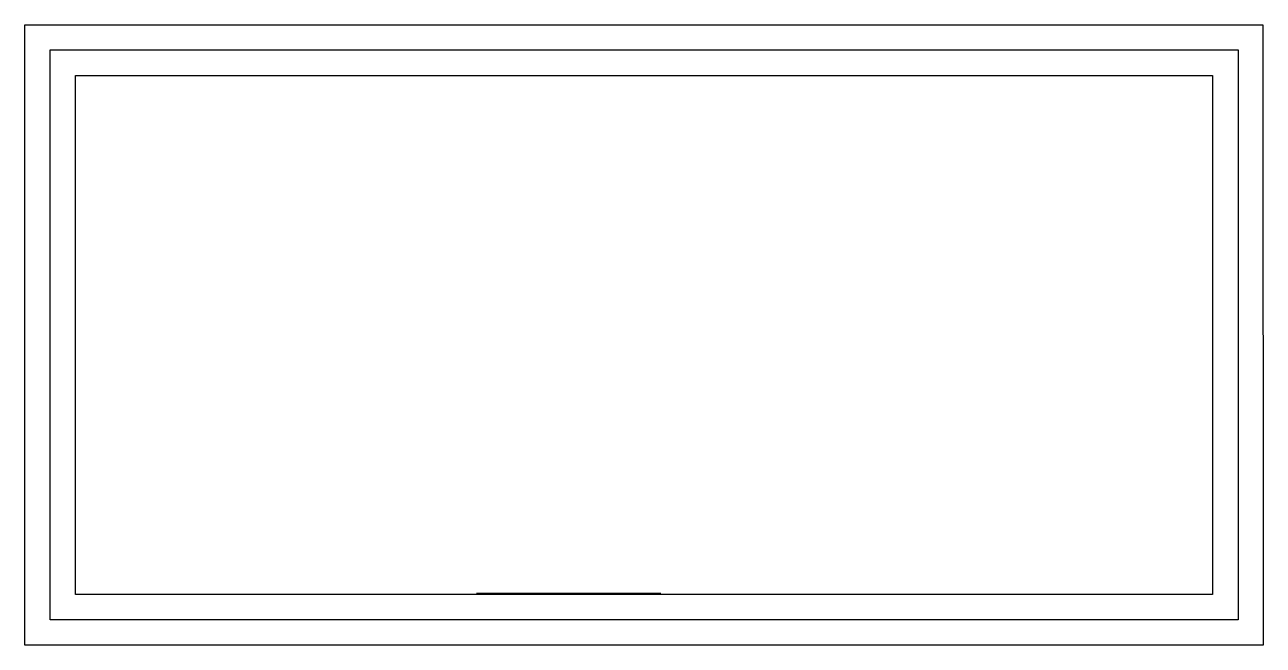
# Model space of a CAD drawing. Extents: x -8 to 376, y -8 to 184.
import ezdxf

# ---------------------------------------------------------------- set-up
doc = ezdxf.new("R2010")
doc.units = 0
doc.header["$MEASUREMENT"] = 0

msp = doc.modelspace()

# ---------------------------------------------------------------- linework, layer by layer
at = {"color": 0}
for p, q in [((-7.9, -7.73), (-7.94, 184.29)), ((-7.94, 184.29), (375.47, 184.29)), ((375.47, 184.29), (375.57, -7.74)), ((-0.11, 0.07), (-0.1, 176.49)), ((-0.1, 176.49), (367.76, 176.49)), ((367.76, 176.49), (367.77, 0.08)), ((7.79, 7.97), (7.79, 168.59)), ((7.79, 168.59), (359.87, 168.59)), ((359.87, 168.59), (359.87, 7.97)), ((359.87, 7.97), (7.79, 7.97)), ((189.07, 8.27), (131.92, 8.27)), ((367.77, 0.08), (-0.11, 0.07)), ((375.57, -7.74), (-7.9, -7.73))]:
    msp.add_line(p, q, dxfattribs=at)

doc.saveas('drawing.dxf')
